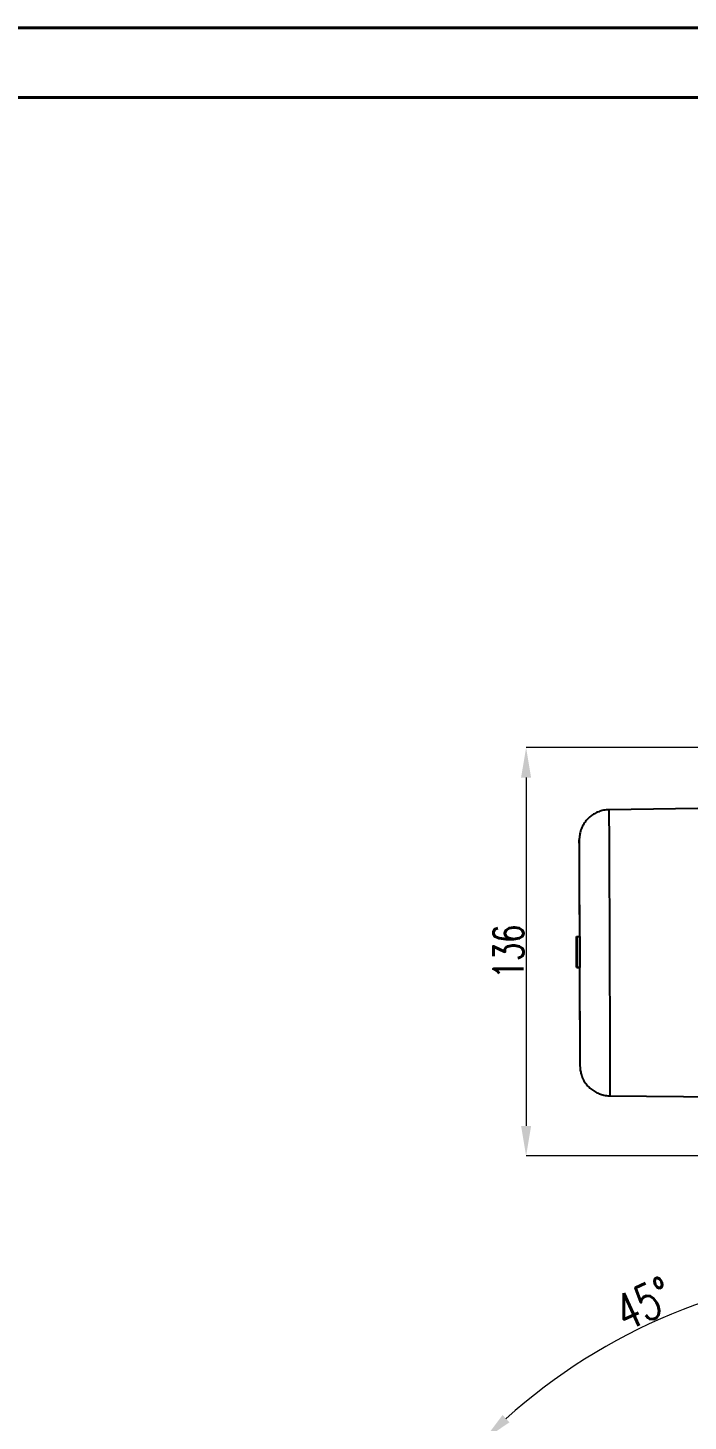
# Model space of a CAD drawing. Header units: millimetres. Extents: x 2451 to 4400, y 944 to 2322.
# Drawn here: x 3403.1 to 3623.1, y 1858.4 to 2322.4 of the extents above; entities that cross this region are included whole.
import ezdxf

# ---------------------------------------------------------------- set-up
doc = ezdxf.new("R2010")
doc.units = ezdxf.units.MM
for name, color, linetype, lineweight in [('AM_5', 3, 'Continuous', 25), ('AM_BOR', 7, 'Continuous', 50), ('标注', 3, 'Continuous', 13), ('粗实线', 7, 'Continuous', 40)]:
    doc.layers.add(name, color=color, linetype=linetype, lineweight=lineweight)
doc.styles.add('SLDTEXTSTYLE1', font='txt.shx', dxfattribs={"width": 0.7, "bigfont": 'gbcbig.shx'})
doc.dimstyles.new('SLDDIMSTYLE12$0', dxfattribs={"dimtxt": 12, "dimasz": 10, "dimexe": 0, "dimexo": 0.0625, "dimgap": 0.875, "dimtad": 1, "dimdec": 1, "dimlfac": 1.8, "dimrnd": 1e-09, "dimzin": 12, "dimdsep": 46, "dimtxsty": 'SLDTEXTSTYLE1', "dimcen": 0.09, "dimdle": 8.16, "dimclrd": 3, "dimclre": 3, "dimadec": 0, "dimazin": 3, "dimtfac": 1, "dimtdec": 1, "dimtofl": 0, "dimtmove": 0, "dimatfit": 3, "dimfxl": 0, "dimfrac": 2, "dimtolj": 1, "dimlwd": 5, "dimlwe": 5, "dimarcsym": 0})
doc.dimstyles.new('SLDDIMSTYLE12$2', dxfattribs={"dimtxt": 12, "dimasz": 10, "dimexe": 0, "dimexo": 0.0625, "dimgap": 0.875, "dimtad": 1, "dimdec": 1, "dimlfac": 1.8, "dimrnd": 1e-09, "dimzin": 12, "dimdsep": 46, "dimtxsty": 'SLDTEXTSTYLE1', "dimcen": 0.09, "dimdle": 8.16, "dimclrd": 3, "dimclre": 3, "dimadec": 0, "dimazin": 3, "dimtfac": 1, "dimtdec": 1, "dimtofl": 0, "dimtmove": 0, "dimatfit": 3, "dimfxl": 0, "dimfrac": 2, "dimtolj": 1, "dimlwd": 5, "dimlwe": 5, "dimarcsym": 0})

# ---------------------------------------------------------------- blocks, each defined once
blk = doc.blocks.new('rA3')
at = {"layer": '粗实线'}
for p, q in [((753.384, 421.26), (333.384, 421.26)), ((748.384, 416.26), (358.384, 416.26))]:
    blk.add_line(p, q, dxfattribs=at)
blk = doc.blocks.new('*D61')
at = {"layer": 'AM_5', "color": 3, "linetype": 'Continuous', "lineweight": 5, "transparency": 16777216}
blk.add_line((3691.22, 1747.6), (3691.22, 1908.66), dxfattribs=at)
at = {"layer": 'AM_5', "color": 3, "lineweight": 5, "transparency": 16777216}
blk.add_line((3641.68, 1765.73), (3555.13, 1852.29), dxfattribs=at)
at = {"layer": 'AM_5', "color": 3, "linetype": 'Continuous', "lineweight": 5, "transparency": 16777216}
blk.add_arc((3691.22, 1716.19), 192.47, 92.9772, 132.0228, dxfattribs=at)
at = {"layer": 'AM_5', "color": 3, "transparency": 16777216}
for points in [[(3681.18, 1910.07), (3681.27, 1906.73), (3691.22, 1908.66)], [(3563.53, 1857.96), (3561.23, 1860.38), (3555.13, 1852.29)]]:
    blk.add_solid(points, dxfattribs=at)
at = {"layer": 'Defpoints', "color": 0, "transparency": 16777216}
for p in [(3641.41, 1902.1), (3641.73, 1765.68), (3691.22, 1747.53), (3691.22, 1721.19), (3691.22, 1716.19)]:
    blk.add_point(p, dxfattribs=at)
at = {"layer": 'AM_5', "color": 0, "transparency": 16777216, "insert": (3608.36, 1897.5), "char_height": 12, "attachment_point": 5, "rotation": 24.561, "style": 'SLDTEXTSTYLE1'}
blk.add_mtext('\\A1;45°', dxfattribs=at)
blk = doc.blocks.new('*D56')
at = {"layer": 'Defpoints', "color": 0, "transparency": 16777216}
for p in [(3708.73, 2082.69), (3569.08, 1946.69), (3709.13, 1946.69)]:
    blk.add_point(p, dxfattribs=at)
at = {"layer": '标注', "color": 3, "lineweight": 5, "transparency": 16777216}
blk.add_line((3708.67, 2082.69), (3569.08, 2082.69), dxfattribs=at)
at = {"layer": '标注', "color": 3, "linetype": 'Continuous', "lineweight": 5, "transparency": 16777216}
for p, q in [((3569.08, 2072.69), (3569.08, 1956.69)), ((3709.06, 1946.69), (3569.08, 1946.69))]:
    blk.add_line(p, q, dxfattribs=at)
at = {"layer": '标注', "color": 3, "transparency": 16777216}
for points in [[(3567.41, 2072.69), (3570.75, 2072.69), (3569.08, 2082.69)], [(3567.41, 1956.69), (3570.75, 1956.69), (3569.08, 1946.69)]]:
    blk.add_solid(points, dxfattribs=at)
at = {"layer": '标注', "color": 0, "transparency": 16777216, "insert": (3563.2, 2014.69), "char_height": 10, "attachment_point": 5, "rotation": 90, "style": 'SLDTEXTSTYLE1'}
blk.add_mtext('\\A1;136', dxfattribs=at)

msp = doc.modelspace()

# ---------------------------------------------------------------- linework, layer by layer
at = {"color": 7, "linetype": 'Continuous', "lineweight": 25}
for p, q in [((3707.276, 2063.665), (3596.641, 2061.966)), ((3585.889, 2009.594), (3585.858, 2019.594)), ((3585.858, 2019.594), (3585.865, 2019.594)), ((3585.858, 2019.594), (3585.884, 2019.594)), ((3585.865, 2019.594), (3585.884, 2019.594)), ((3585.868, 2018.483), (3585.865, 2018.483)), ((3585.865, 2018.483), (3585.876, 2015.032)), ((3585.884, 2019.711), (3586.884, 2019.714)), ((3585.908, 2009.594), (3585.884, 2019.711)), ((3585.884, 2019.711), (3585.887, 2019.711)), ((3585.887, 2019.711), (3586.887, 2019.714)), ((3585.887, 2019.711), (3585.926, 2009.594)), ((3585.906, 2019.711), (3586.906, 2019.714)), ((3585.925, 2019.711), (3586.925, 2019.714)), ((3585.949, 2009.594), (3585.925, 2019.711)), ((3585.925, 2019.711), (3585.928, 2019.711)), ((3585.928, 2019.711), (3586.928, 2019.714)), ((3585.928, 2019.711), (3585.967, 2009.594)), ((3586.884, 2019.714), (3586.887, 2019.714)), ((3586.887, 2019.714), (3586.887, 2019.714)), ((3586.925, 2019.714), (3586.928, 2019.714)), ((3586.928, 2019.714), (3586.967, 2009.597)), ((3585.876, 2015.032), (3585.88, 2015.032)), ((3585.883, 2013.921), (3585.879, 2013.921)), ((3585.879, 2013.921), (3585.893, 2009.594)), ((3585.883, 2016.728), (3585.891, 2016.728)), ((3585.902, 2009.594), (3585.883, 2013.921)), ((3585.886, 2014.097), (3585.906, 2009.594)), ((3585.886, 2014.097), (3585.898, 2014.097)), ((3585.907, 2013.804), (3585.893, 2017.372)), ((3585.893, 2017.372), (3585.893, 2017.372)), ((3585.893, 2017.372), (3585.902, 2013.804)), ((3585.902, 2013.804), (3585.907, 2013.804)), ((3585.902, 2013.804), (3585.907, 2013.804)), ((3585.918, 2014.389), (3585.923, 2014.389)), ((3585.925, 2016.144), (3585.921, 2016.144)), ((3585.925, 2013.512), (3585.922, 2014.623)), ((3585.922, 2014.623), (3585.93, 2014.623)), ((3585.922, 2014.623), (3585.937, 2014.623)), ((3585.925, 2016.144), (3585.933, 2016.144)), ((3585.93, 2014.623), (3585.946, 2009.477)), ((3585.93, 2014.623), (3585.937, 2014.623)), ((3585.934, 2017.372), (3585.933, 2017.372)), ((3585.933, 2017.372), (3585.942, 2013.804)), ((3585.947, 2013.804), (3585.934, 2017.372)), ((3585.942, 2013.804), (3585.947, 2013.804)), ((3585.942, 2013.804), (3585.947, 2013.804)), ((3585.893, 2009.594), (3585.889, 2009.594)), ((3585.893, 2009.594), (3585.902, 2009.594)), ((3585.906, 2009.594), (3585.902, 2009.594)), ((3585.911, 2012.693), (3585.904, 2012.693)), ((3585.904, 2012.693), (3585.912, 2009.594)), ((3585.906, 2009.594), (3585.908, 2009.594)), ((3585.912, 2009.594), (3585.908, 2009.594)), ((3585.923, 2009.594), (3585.911, 2012.693)), ((3585.912, 2009.594), (3585.923, 2009.594)), ((3585.926, 2009.594), (3585.923, 2009.594)), ((3585.93, 2013.512), (3585.925, 2013.512)), ((3585.926, 2009.594), (3585.943, 2009.594)), ((3585.932, 2012.869), (3585.93, 2013.512)), ((3585.938, 2009.477), (3585.943, 2009.477)), ((3585.943, 2009.477), (3585.94, 2010.296)), ((3585.946, 2009.477), (3585.943, 2009.477)), ((3585.951, 2012.693), (3585.945, 2012.693)), ((3585.945, 2012.693), (3585.952, 2009.594)), ((3585.946, 2009.477), (3586.946, 2009.48)), ((3585.952, 2009.594), (3585.949, 2009.594)), ((3585.963, 2009.594), (3585.951, 2012.693)), ((3585.952, 2009.594), (3585.963, 2009.594)), ((3585.967, 2009.594), (3585.963, 2009.594)), ((3585.967, 2009.594), (3586.967, 2009.597)), ((3586.945, 2009.597), (3586.946, 2009.48)), ((3596.941, 1966.706), (3707.585, 1965.702))]:
    msp.add_line(p, q, dxfattribs=at)
at = {"color": 7, "linetype": 'Continuous', "lineweight": 25, "flags": 128}
for points in [[(3596.641, 2061.966), (3596.641, 2061.966), (3596.649, 2061.784), (3596.657, 2061.242), (3596.667, 2060.343), (3596.678, 2059.093), (3596.69, 2057.503), (3596.702, 2055.584), (3596.715, 2053.352), (3596.729, 2050.822), (3596.743, 2048.015), (3596.757, 2044.952), (3596.772, 2041.655), (3596.787, 2038.151), (3596.802, 2034.465), (3596.816, 2030.626), (3596.831, 2026.663), (3596.845, 2022.607), (3596.859, 2018.487), (3596.873, 2014.336)], [(3586.789, 2051.771), (3586.789, 2051.754), (3586.784, 2051.212), (3586.781, 2050.315), (3586.779, 2049.071), (3586.778, 2047.492), (3586.779, 2045.593), (3586.78, 2043.393), (3586.784, 2040.913), (3586.788, 2038.177), (3586.793, 2035.211), (3586.8, 2032.044), (3586.808, 2028.705), (3586.817, 2025.228), (3586.826, 2021.646), (3586.832, 2019.597)], [(3586.798, 2051.899), (3586.795, 2051.935), (3586.789, 2051.771)], [(3586.978, 2014.305), (3586.966, 2017.993), (3586.953, 2021.646), (3586.941, 2025.228), (3586.927, 2028.705), (3586.914, 2032.044), (3586.901, 2035.211), (3586.888, 2038.177), (3586.875, 2040.914), (3586.863, 2043.394), (3586.851, 2045.593), (3586.839, 2047.492), (3586.828, 2049.071), (3586.818, 2050.315), (3586.81, 2051.212), (3586.802, 2051.754), (3586.798, 2051.899)], [(3587.034, 1976.698), (3587.037, 1976.855), (3587.042, 1977.397), (3587.045, 1978.294), (3587.047, 1979.539), (3587.048, 1981.117), (3587.047, 1983.016), (3587.045, 1985.216), (3587.042, 1987.696), (3587.038, 1990.432), (3587.032, 1993.398), (3587.026, 1996.566), (3587.018, 1999.904), (3587.009, 2003.381), (3586.999, 2006.963), (3586.989, 2010.616), (3586.978, 2014.305)], [(3596.873, 2014.336), (3596.885, 2010.185), (3596.897, 2006.065), (3596.909, 2002.008), (3596.919, 1998.045), (3596.928, 1994.207), (3596.937, 1990.521), (3596.944, 1987.016), (3596.95, 1983.72), (3596.955, 1980.656), (3596.958, 1977.849), (3596.96, 1975.32), (3596.961, 1973.087), (3596.961, 1971.168), (3596.959, 1969.578), (3596.957, 1968.329), (3596.952, 1967.429), (3596.947, 1966.887), (3596.941, 1966.706), (3596.941, 1966.706)], [(3586.864, 2009.597), (3586.873, 2006.963), (3586.885, 2003.381), (3586.898, 1999.904), (3586.912, 1996.566), (3586.925, 1993.398), (3586.938, 1990.432), (3586.951, 1987.696), (3586.963, 1985.216), (3586.975, 1983.016), (3586.987, 1981.117), (3586.998, 1979.538), (3587.007, 1978.294), (3587.016, 1977.397), (3587.024, 1976.855), (3587.025, 1976.805)], [(3587.025, 1976.805), (3587.031, 1976.674), (3587.034, 1976.698)]]:
    msp.add_lwpolyline(points, dxfattribs=at)
at = {"color": 7, "linetype": 'Continuous', "lineweight": 25}
msp.add_circle((3691.224, 1717.437), 150, dxfattribs=at)
for points, knots in [([(3596.64, 2061.924), (3596.339, 2061.928), (3595.464, 2061.938), (3594.072, 2061.628), (3592.546, 2061.068), (3591.205, 2060.303), (3590.058, 2059.403), (3589.106, 2058.408), (3588.346, 2057.364), (3587.766, 2056.317), (3587.35, 2055.309), (3587.079, 2054.39), (3586.925, 2053.626), (3586.849, 2053.045), (3586.818, 2052.675), (3586.804, 2052.445), (3586.797, 2052.262), (3586.793, 2052.104), (3586.791, 2052.011), (3586.79, 2051.957)], [0, 0, 0, 0, 0.0508938, 0.1475375, 0.238723, 0.3251311, 0.407034, 0.4844393, 0.5571379, 0.624702, 0.6864357, 0.7411907, 0.7866196, 0.819348, 0.8438606, 0.8637943, 0.8900873, 0.9352414, 1, 1, 1, 1]), ([(3585.865, 2019.594), (3585.866, 2019.577), (3585.868, 2019.542), (3585.871, 2019.221), (3585.874, 2018.763), (3585.877, 2018.226), (3585.88, 2017.508), (3585.882, 2016.988), (3585.883, 2016.728)], [0, 0, 0, 0, 0.2503765, 0.5004055, 0.6255352, 0.7503101, 0.8750239, 1, 1, 1, 1]), ([(3585.879, 2016.728), (3585.878, 2016.898), (3585.877, 2017.236), (3585.875, 2017.829), (3585.871, 2018.452), (3585.869, 2018.47), (3585.868, 2018.483)], [0, 0, 0, 0, 0.1252481, 0.2503991, 0.4992869, 1, 1, 1, 1]), ([(3585.915, 2014.272), (3585.913, 2014.792), (3585.91, 2015.831), (3585.906, 2017.349), (3585.903, 2018.704), (3585.903, 2019.589), (3585.905, 2019.67), (3585.906, 2019.711)], [0, 0, 0, 0, 0.1872508, 0.3741637, 0.5604995, 0.7798604, 1, 1, 1, 1]), ([(3585.906, 2019.711), (3585.907, 2019.677), (3585.909, 2019.61), (3585.915, 2018.795), (3585.92, 2017.534), (3585.923, 2016.607), (3585.925, 2016.144)], [0, 0, 0, 0, 0.2808609, 0.5601449, 0.7799227, 1, 1, 1, 1]), ([(3585.91, 2018.6), (3585.909, 2018.55), (3585.908, 2018.474), (3585.909, 2017.848), (3585.91, 2017.027), (3585.914, 2015.829), (3585.917, 2014.87), (3585.918, 2014.389)], [0, 0, 0, 0, 0.2484927, 0.3735937, 0.4988061, 0.7490626, 1, 1, 1, 1]), ([(3585.921, 2016.144), (3585.92, 2016.51), (3585.918, 2017.238), (3585.914, 2018.135), (3585.911, 2018.551), (3585.91, 2018.584), (3585.91, 2018.6)], [0, 0, 0, 0, 0.2808145, 0.5590392, 0.7790826, 1, 1, 1, 1]), ([(3585.88, 2015.032), (3585.881, 2015.08), (3585.882, 2015.14), (3585.882, 2015.55), (3585.881, 2015.873), (3585.88, 2016.287), (3585.879, 2016.581), (3585.879, 2016.728)], [0, 0, 0, 0, 0.4990981, 0.6244891, 0.7496019, 0.8746456, 1, 1, 1, 1]), ([(3585.883, 2016.728), (3585.884, 2016.322), (3585.886, 2015.508), (3585.887, 2014.51), (3585.886, 2014.254), (3585.886, 2014.097)], [0, 0, 0, 0, 0.2794583, 0.5590872, 1, 1, 1, 1]), ([(3585.938, 2009.477), (3585.937, 2009.51), (3585.935, 2009.576), (3585.931, 2010.168), (3585.926, 2011.1), (3585.92, 2012.597), (3585.917, 2013.713), (3585.915, 2014.272)], [0, 0, 0, 0, 0.1869136, 0.3737692, 0.5603576, 0.7796615, 1, 1, 1, 1]), ([(3585.918, 2014.389), (3585.92, 2013.884), (3585.923, 2012.877), (3585.928, 2011.518), (3585.932, 2010.735), (3585.934, 2010.637), (3585.935, 2010.588)], [0, 0, 0, 0, 0.2813311, 0.5600527, 0.7801431, 1, 1, 1, 1]), ([(3585.935, 2010.588), (3585.936, 2010.61), (3585.937, 2010.654), (3585.936, 2011.181), (3585.935, 2012.026), (3585.933, 2012.587), (3585.932, 2012.869)], [0, 0, 0, 0, 0.2807685, 0.5595561, 0.7791584, 1, 1, 1, 1]), ([(3585.94, 2010.296), (3585.94, 2010.022), (3585.94, 2009.53), (3585.939, 2009.493), (3585.938, 2009.477)], [0, 0, 0, 0, 0.5576921, 1, 1, 1, 1]), ([(3587.028, 1976.602), (3587.029, 1976.591), (3587.03, 1976.514), (3587.033, 1976.404), (3587.045, 1976.137), (3587.072, 1975.761), (3587.136, 1975.213), (3587.286, 1974.394), (3587.63, 1973.185), (3588.285, 1971.752), (3589.232, 1970.379), (3590.331, 1969.229), (3591.58, 1968.271), (3593.022, 1967.492), (3594.6, 1966.969), (3595.929, 1966.708), (3596.715, 1966.736), (3596.941, 1966.745)], [0, 0, 0, 0, 0.0125786, 0.0877707, 0.1259208, 0.1510777, 0.1842509, 0.2276334, 0.296769, 0.400976, 0.4982141, 0.5832257, 0.6745915, 0.7687378, 0.8644715, 0.9610426, 1, 1, 1, 1])]:
    msp.add_open_spline(points, degree=3, knots=knots, dxfattribs=at)

# ---------------------------------------------------------------- block references
at = {"layer": 'AM_BOR', "xscale": 4.640625, "yscale": 4.640625, "zscale": 4.640625}
msp.add_blockref('rA3', (903.986, 367.459), dxfattribs=at)

# ---------------------------------------------------------------- dimensions: what is measured, and where the dimension line sits
at = {"layer": 'AM_5'}
dim = msp.add_angular_dim_2l(base=(3641.409, 1902.101), line1=((3691.224, 1721.187), (3691.224, 1747.533)), line2=((3691.224, 1716.187), (3641.727, 1765.685)), dimstyle='SLDDIMSTYLE12$2', override={"dimlfac": 1}, dxfattribs=at)
dim.commit()
dim.dimension.update_dxf_attribs({"geometry": '*D61', "text_midpoint": (3611.221, 1891.244), "dimtype": 162})
at = {"layer": '标注'}
dim = msp.add_linear_dim(base=(3569.079, 1946.689), p1=(3708.73, 2082.688), p2=(3709.126, 1946.689), angle=90, text='136', dimstyle='SLDDIMSTYLE12$0', override={"dimtxt": 10, "dimtdec": 3, "dimtzin": 0}, dxfattribs=at)
dim.commit()
dim.dimension.update_dxf_attribs({"geometry": '*D56', "text_midpoint": (3563.204, 2014.688)})

doc.saveas('drawing.dxf')
